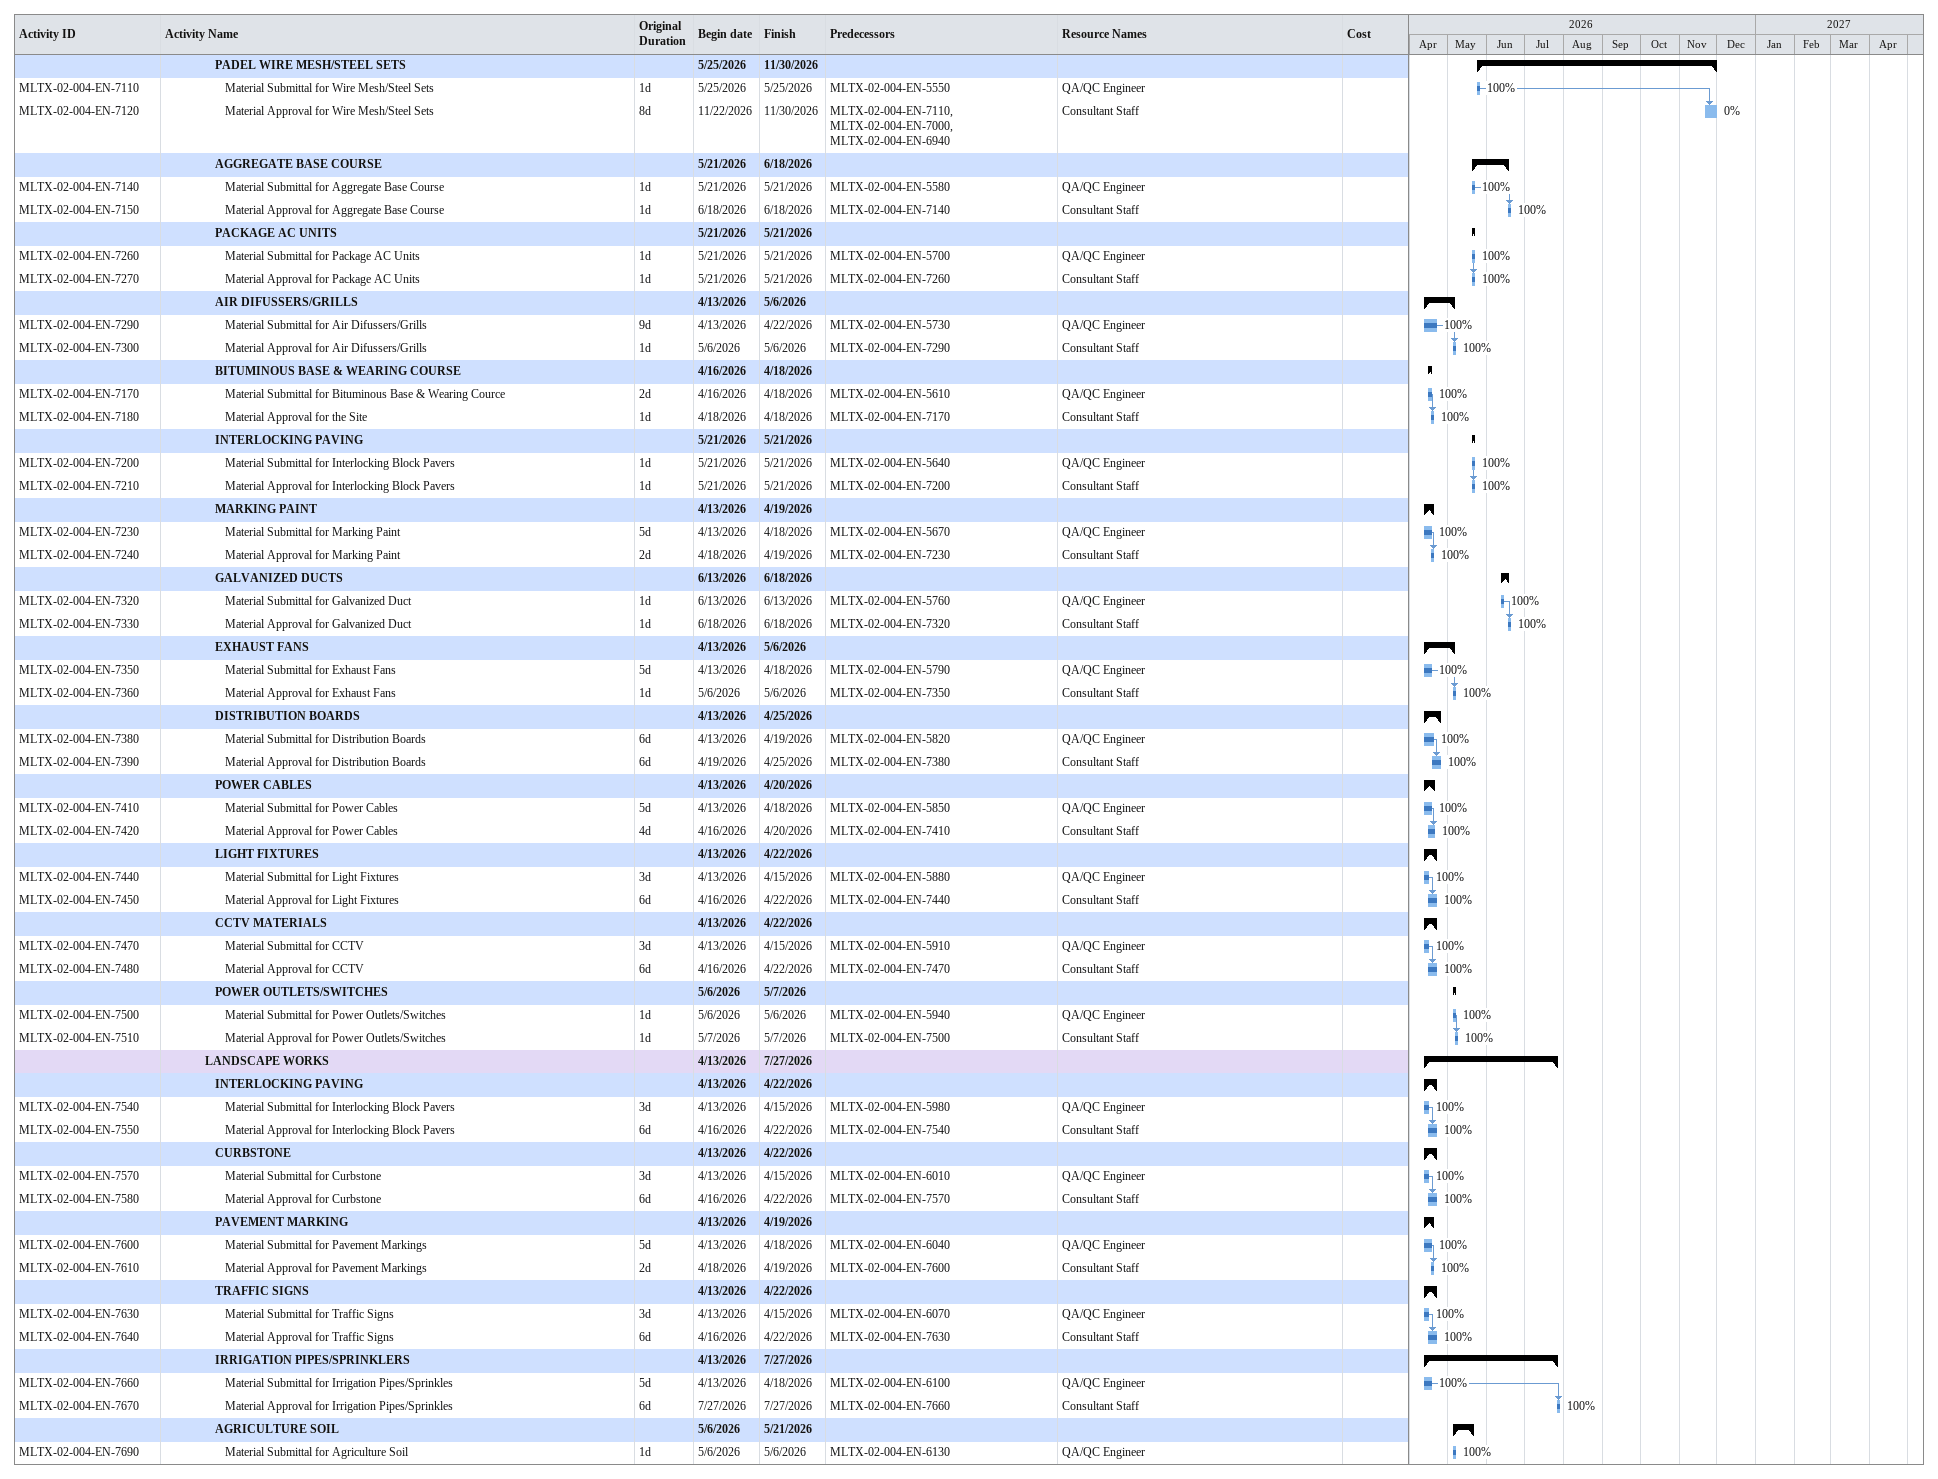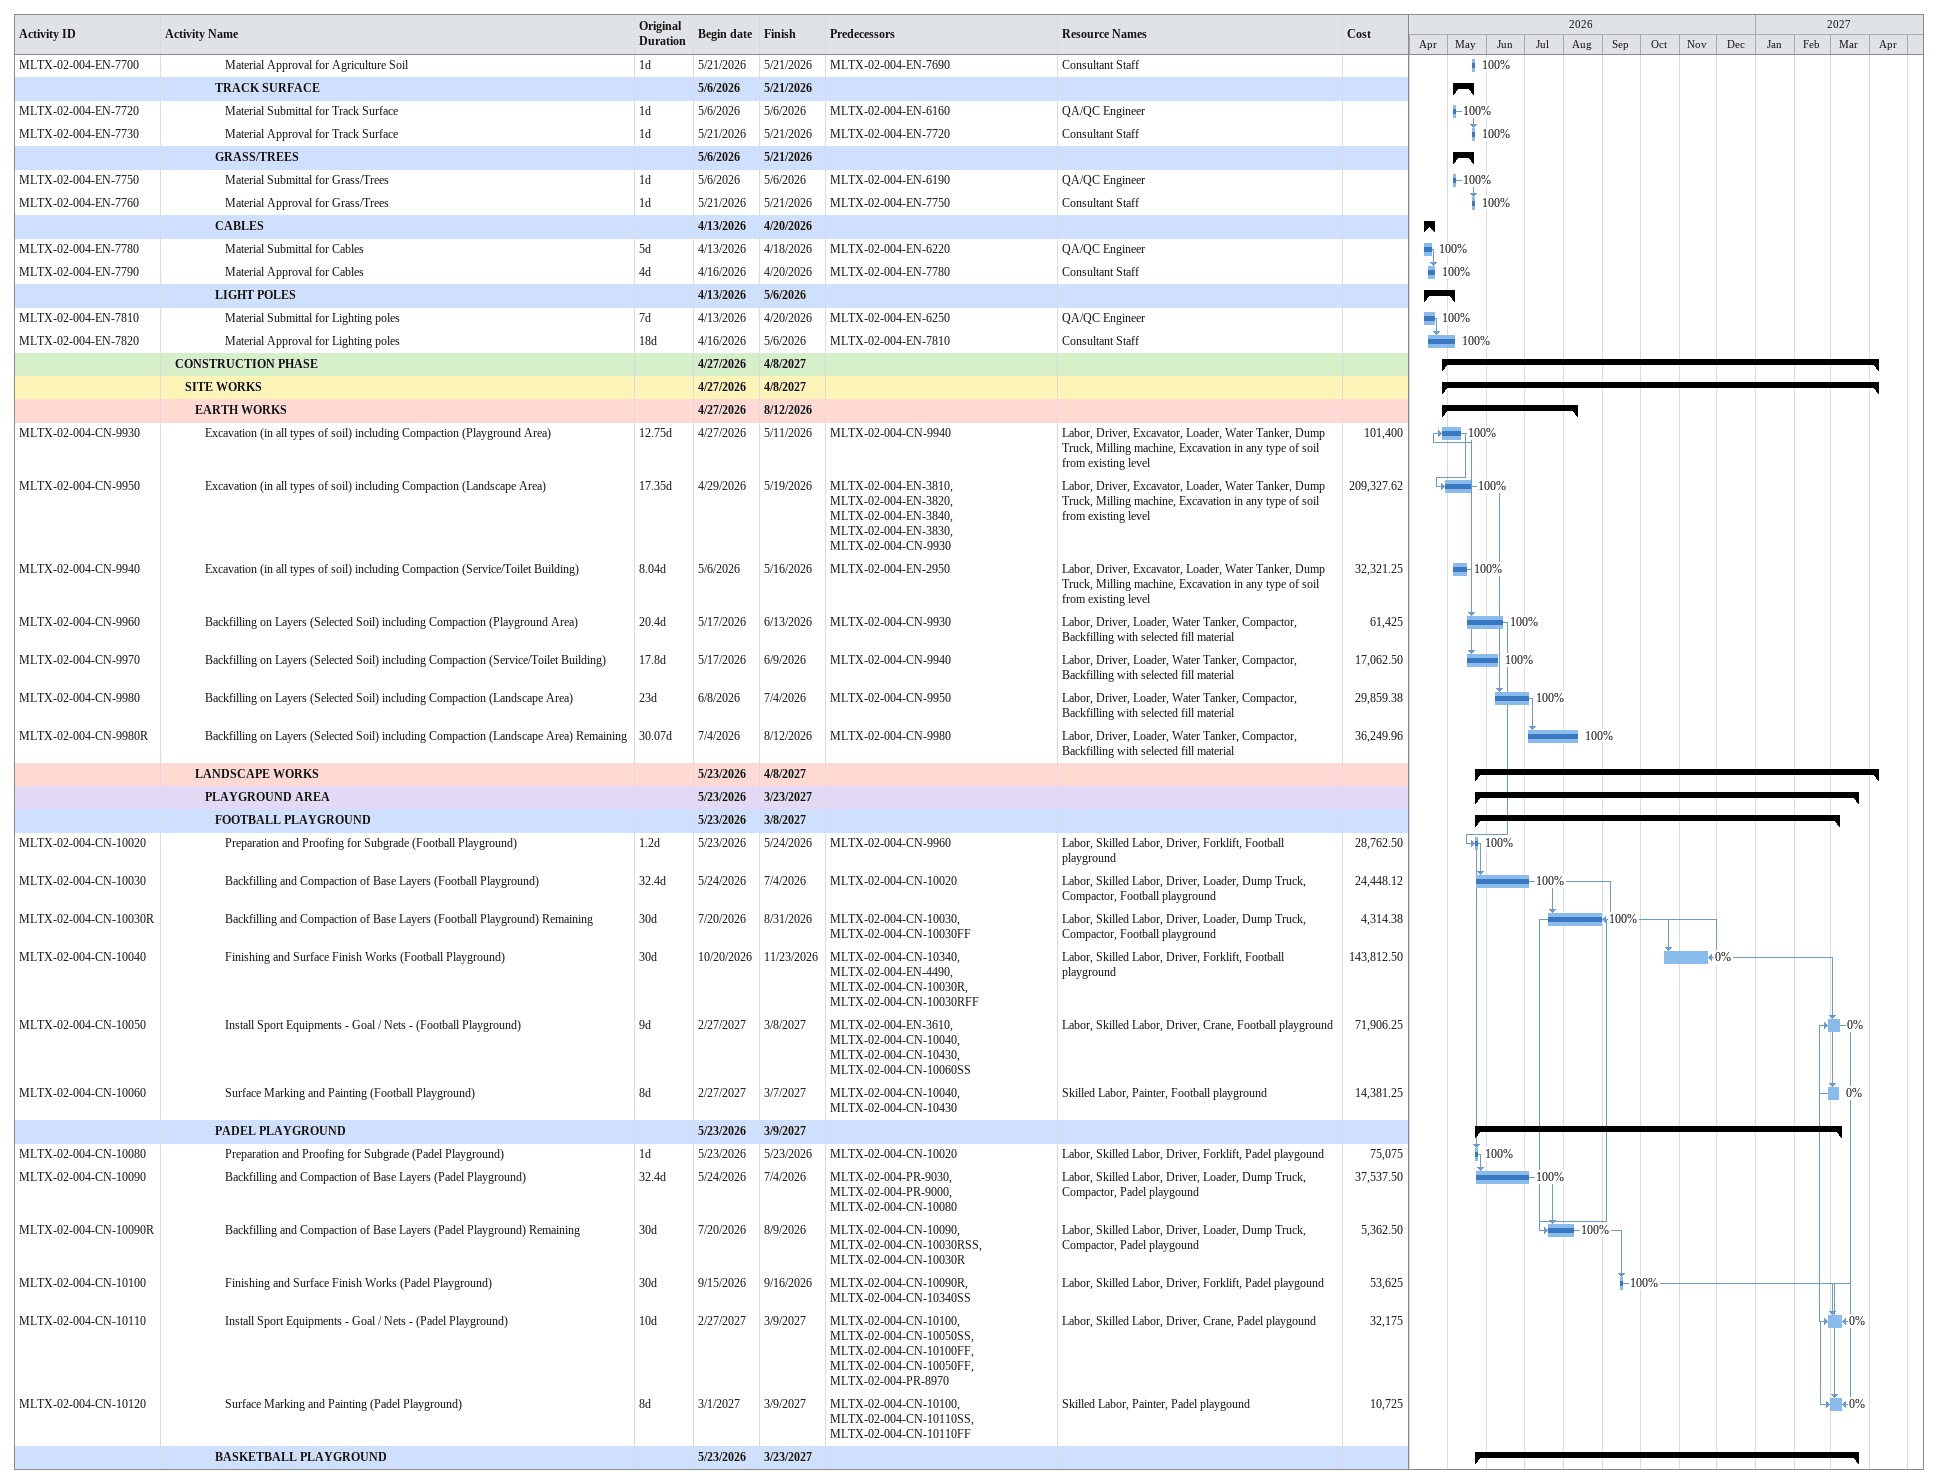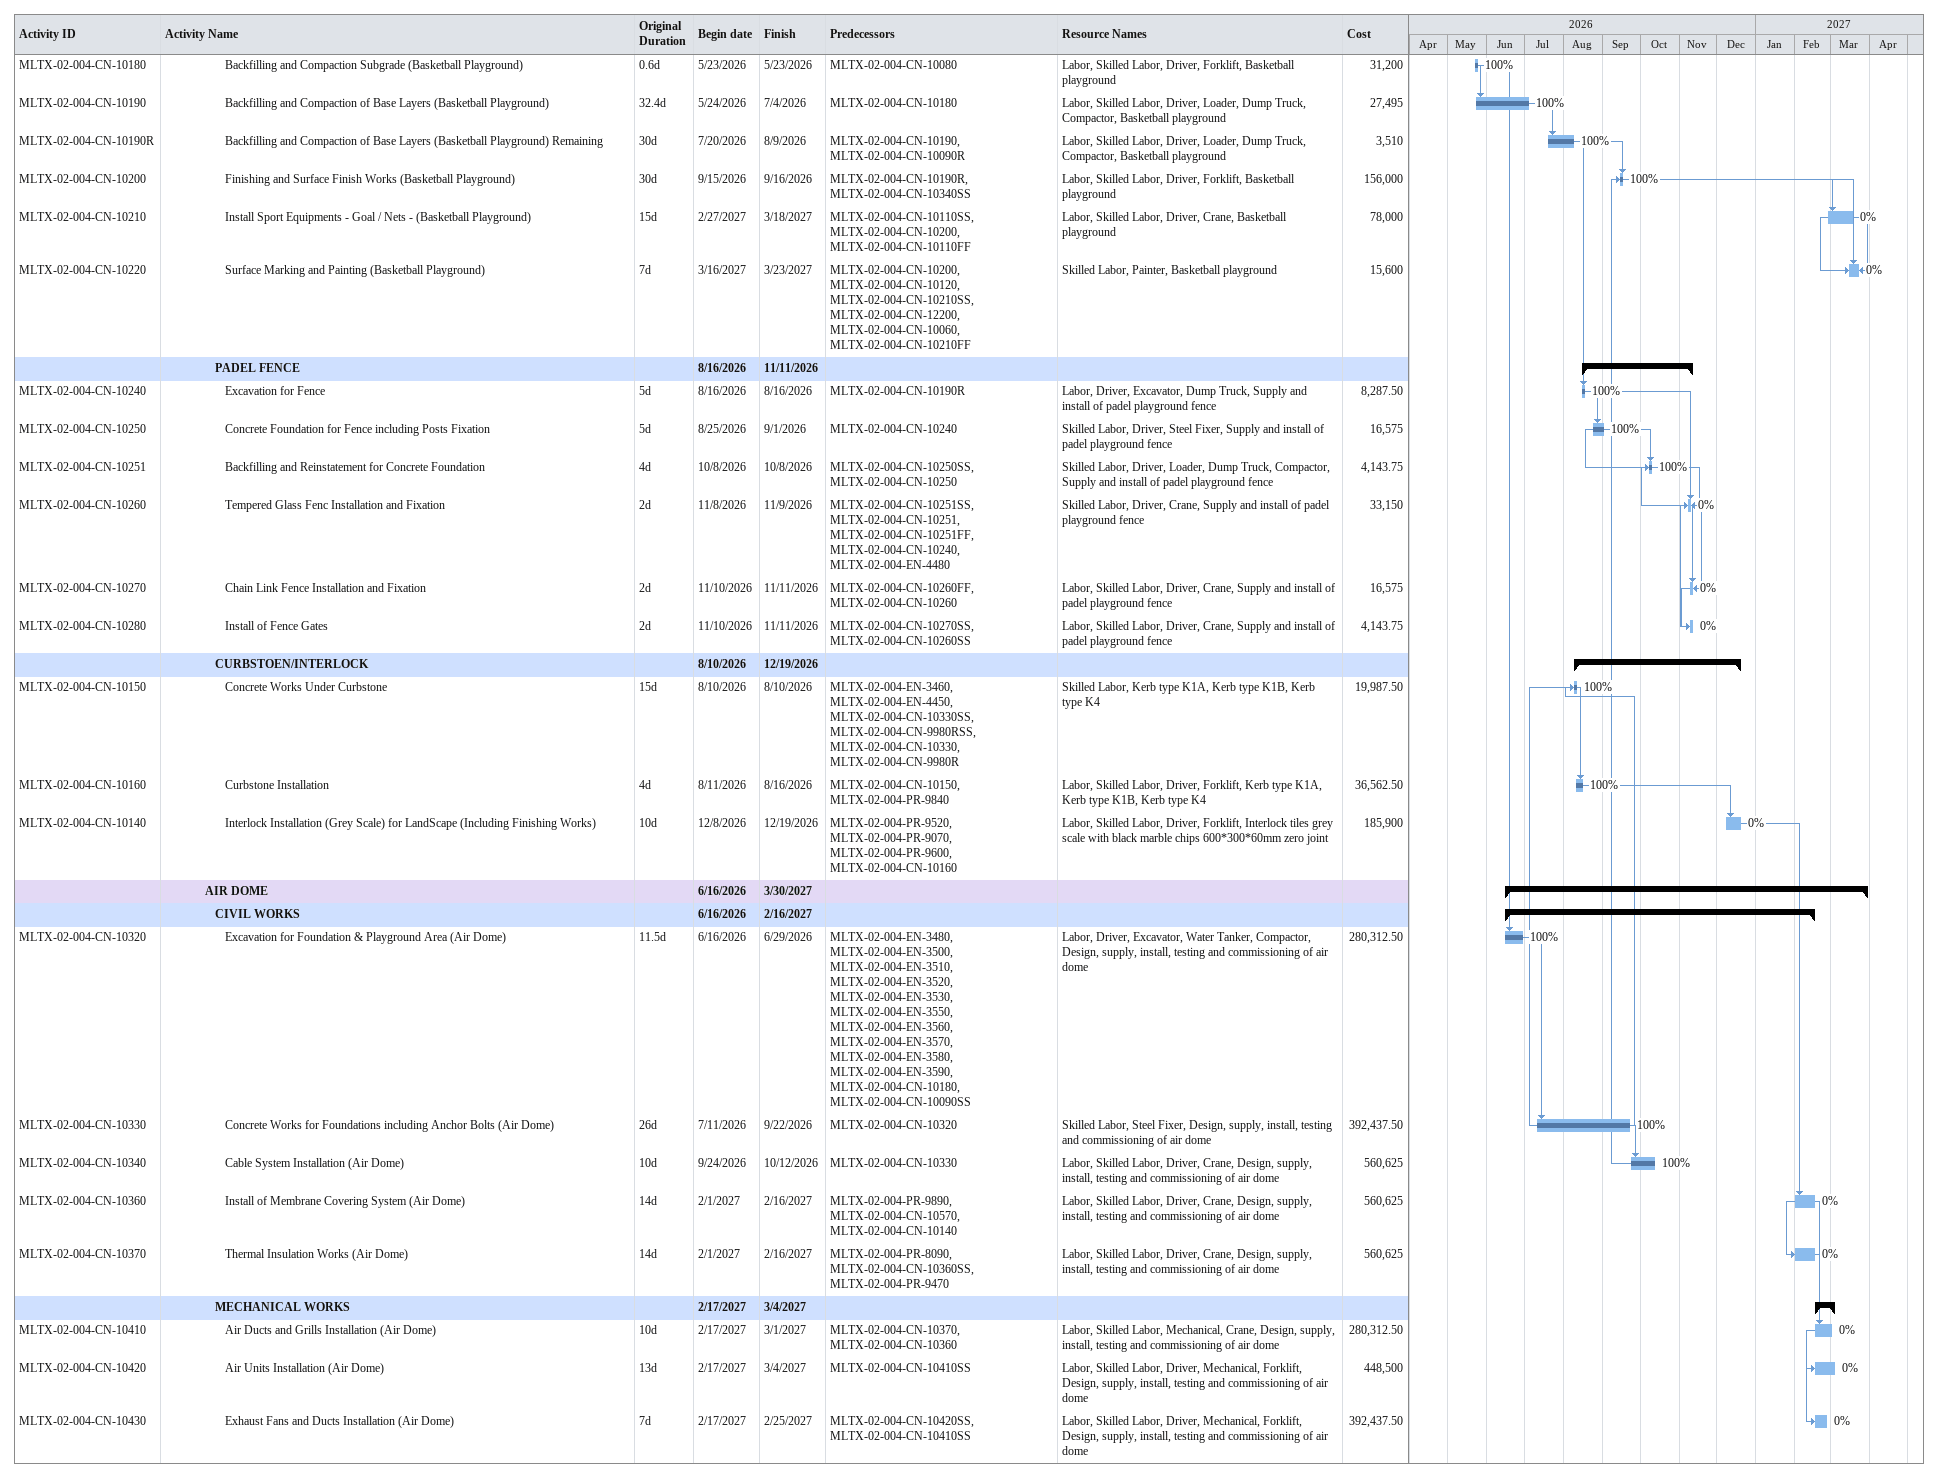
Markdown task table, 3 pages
| ID | Level | Task | Original duration | Start | Finish | Predecessors | Resources | % complete | Cost |
|---|---|---|---|---|---|---|---|---|---|
|  | 6 | **PADEL WIRE MESH/STEEL SETS** |  | 2026-05-25 | 2026-11-30 |  |  |  |  |
| MLTX-02-004-EN-7110 | 7 | Material Submittal for Wire Mesh/Steel Sets | 1d | 2026-05-25 | 2026-05-25 | MLTX-02-004-EN-5550 | QA/QC Engineer | 100 |  |
| MLTX-02-004-EN-7120 | 7 | Material Approval for Wire Mesh/Steel Sets | 8d | 2026-11-22 | 2026-11-30 | MLTX-02-004-EN-7110, MLTX-02-004-EN-7000, MLTX-02-004-EN-6940 | Consultant Staff | 0 |  |
|  | 6 | **AGGREGATE BASE COURSE** |  | 2026-05-21 | 2026-06-18 |  |  |  |  |
| MLTX-02-004-EN-7140 | 7 | Material Submittal for Aggregate Base Course | 1d | 2026-05-21 | 2026-05-21 | MLTX-02-004-EN-5580 | QA/QC Engineer | 100 |  |
| MLTX-02-004-EN-7150 | 7 | Material Approval for Aggregate Base Course | 1d | 2026-06-18 | 2026-06-18 | MLTX-02-004-EN-7140 | Consultant Staff | 100 |  |
|  | 6 | **PACKAGE AC UNITS** |  | 2026-05-21 | 2026-05-21 |  |  |  |  |
| MLTX-02-004-EN-7260 | 7 | Material Submittal for Package AC Units | 1d | 2026-05-21 | 2026-05-21 | MLTX-02-004-EN-5700 | QA/QC Engineer | 100 |  |
| MLTX-02-004-EN-7270 | 7 | Material Approval for Package AC Units | 1d | 2026-05-21 | 2026-05-21 | MLTX-02-004-EN-7260 | Consultant Staff | 100 |  |
|  | 6 | **AIR DIFUSSERS/GRILLS** |  | 2026-04-13 | 2026-05-06 |  |  |  |  |
| MLTX-02-004-EN-7290 | 7 | Material Submittal for Air Difussers/Grills | 9d | 2026-04-13 | 2026-04-22 | MLTX-02-004-EN-5730 | QA/QC Engineer | 100 |  |
| MLTX-02-004-EN-7300 | 7 | Material Approval for Air Difussers/Grills | 1d | 2026-05-06 | 2026-05-06 | MLTX-02-004-EN-7290 | Consultant Staff | 100 |  |
|  | 6 | **BITUMINOUS BASE & WEARING COURSE** |  | 2026-04-16 | 2026-04-18 |  |  |  |  |
| MLTX-02-004-EN-7170 | 7 | Material Submittal for Bituminous Base & Wearing Cource | 2d | 2026-04-16 | 2026-04-18 | MLTX-02-004-EN-5610 | QA/QC Engineer | 100 |  |
| MLTX-02-004-EN-7180 | 7 | Material Approval for the Site | 1d | 2026-04-18 | 2026-04-18 | MLTX-02-004-EN-7170 | Consultant Staff | 100 |  |
|  | 6 | **INTERLOCKING PAVING** |  | 2026-05-21 | 2026-05-21 |  |  |  |  |
| MLTX-02-004-EN-7200 | 7 | Material Submittal for Interlocking Block Pavers | 1d | 2026-05-21 | 2026-05-21 | MLTX-02-004-EN-5640 | QA/QC Engineer | 100 |  |
| MLTX-02-004-EN-7210 | 7 | Material Approval for Interlocking Block Pavers | 1d | 2026-05-21 | 2026-05-21 | MLTX-02-004-EN-7200 | Consultant Staff | 100 |  |
|  | 6 | **MARKING PAINT** |  | 2026-04-13 | 2026-04-19 |  |  |  |  |
| MLTX-02-004-EN-7230 | 7 | Material Submittal for Marking Paint | 5d | 2026-04-13 | 2026-04-18 | MLTX-02-004-EN-5670 | QA/QC Engineer | 100 |  |
| MLTX-02-004-EN-7240 | 7 | Material Approval for Marking Paint | 2d | 2026-04-18 | 2026-04-19 | MLTX-02-004-EN-7230 | Consultant Staff | 100 |  |
|  | 6 | **GALVANIZED DUCTS** |  | 2026-06-13 | 2026-06-18 |  |  |  |  |
| MLTX-02-004-EN-7320 | 7 | Material Submittal for Galvanized Duct | 1d | 2026-06-13 | 2026-06-13 | MLTX-02-004-EN-5760 | QA/QC Engineer | 100 |  |
| MLTX-02-004-EN-7330 | 7 | Material Approval for Galvanized Duct | 1d | 2026-06-18 | 2026-06-18 | MLTX-02-004-EN-7320 | Consultant Staff | 100 |  |
|  | 6 | **EXHAUST FANS** |  | 2026-04-13 | 2026-05-06 |  |  |  |  |
| MLTX-02-004-EN-7350 | 7 | Material Submittal for Exhaust Fans | 5d | 2026-04-13 | 2026-04-18 | MLTX-02-004-EN-5790 | QA/QC Engineer | 100 |  |
| MLTX-02-004-EN-7360 | 7 | Material Approval for Exhaust Fans | 1d | 2026-05-06 | 2026-05-06 | MLTX-02-004-EN-7350 | Consultant Staff | 100 |  |
|  | 6 | **DISTRIBUTION BOARDS** |  | 2026-04-13 | 2026-04-25 |  |  |  |  |
| MLTX-02-004-EN-7380 | 7 | Material Submittal for Distribution Boards | 6d | 2026-04-13 | 2026-04-19 | MLTX-02-004-EN-5820 | QA/QC Engineer | 100 |  |
| MLTX-02-004-EN-7390 | 7 | Material Approval for Distribution Boards | 6d | 2026-04-19 | 2026-04-25 | MLTX-02-004-EN-7380 | Consultant Staff | 100 |  |
|  | 6 | **POWER CABLES** |  | 2026-04-13 | 2026-04-20 |  |  |  |  |
| MLTX-02-004-EN-7410 | 7 | Material Submittal for Power Cables | 5d | 2026-04-13 | 2026-04-18 | MLTX-02-004-EN-5850 | QA/QC Engineer | 100 |  |
| MLTX-02-004-EN-7420 | 7 | Material Approval for Power Cables | 4d | 2026-04-16 | 2026-04-20 | MLTX-02-004-EN-7410 | Consultant Staff | 100 |  |
|  | 6 | **LIGHT FIXTURES** |  | 2026-04-13 | 2026-04-22 |  |  |  |  |
| MLTX-02-004-EN-7440 | 7 | Material Submittal for Light Fixtures | 3d | 2026-04-13 | 2026-04-15 | MLTX-02-004-EN-5880 | QA/QC Engineer | 100 |  |
| MLTX-02-004-EN-7450 | 7 | Material Approval for Light Fixtures | 6d | 2026-04-16 | 2026-04-22 | MLTX-02-004-EN-7440 | Consultant Staff | 100 |  |
|  | 6 | **CCTV MATERIALS** |  | 2026-04-13 | 2026-04-22 |  |  |  |  |
| MLTX-02-004-EN-7470 | 7 | Material Submittal for CCTV | 3d | 2026-04-13 | 2026-04-15 | MLTX-02-004-EN-5910 | QA/QC Engineer | 100 |  |
| MLTX-02-004-EN-7480 | 7 | Material Approval for CCTV | 6d | 2026-04-16 | 2026-04-22 | MLTX-02-004-EN-7470 | Consultant Staff | 100 |  |
|  | 6 | **POWER OUTLETS/SWITCHES** |  | 2026-05-06 | 2026-05-07 |  |  |  |  |
| MLTX-02-004-EN-7500 | 7 | Material Submittal for Power Outlets/Switches | 1d | 2026-05-06 | 2026-05-06 | MLTX-02-004-EN-5940 | QA/QC Engineer | 100 |  |
| MLTX-02-004-EN-7510 | 7 | Material Approval for Power Outlets/Switches | 1d | 2026-05-07 | 2026-05-07 | MLTX-02-004-EN-7500 | Consultant Staff | 100 |  |
|  | 5 | **LANDSCAPE WORKS** |  | 2026-04-13 | 2026-07-27 |  |  |  |  |
|  | 6 | **INTERLOCKING PAVING** |  | 2026-04-13 | 2026-04-22 |  |  |  |  |
| MLTX-02-004-EN-7540 | 7 | Material Submittal for Interlocking Block Pavers | 3d | 2026-04-13 | 2026-04-15 | MLTX-02-004-EN-5980 | QA/QC Engineer | 100 |  |
| MLTX-02-004-EN-7550 | 7 | Material Approval for Interlocking Block Pavers | 6d | 2026-04-16 | 2026-04-22 | MLTX-02-004-EN-7540 | Consultant Staff | 100 |  |
|  | 6 | **CURBSTONE** |  | 2026-04-13 | 2026-04-22 |  |  |  |  |
| MLTX-02-004-EN-7570 | 7 | Material Submittal for Curbstone | 3d | 2026-04-13 | 2026-04-15 | MLTX-02-004-EN-6010 | QA/QC Engineer | 100 |  |
| MLTX-02-004-EN-7580 | 7 | Material Approval for Curbstone | 6d | 2026-04-16 | 2026-04-22 | MLTX-02-004-EN-7570 | Consultant Staff | 100 |  |
|  | 6 | **PAVEMENT MARKING** |  | 2026-04-13 | 2026-04-19 |  |  |  |  |
| MLTX-02-004-EN-7600 | 7 | Material Submittal for Pavement Markings | 5d | 2026-04-13 | 2026-04-18 | MLTX-02-004-EN-6040 | QA/QC Engineer | 100 |  |
| MLTX-02-004-EN-7610 | 7 | Material Approval for Pavement Markings | 2d | 2026-04-18 | 2026-04-19 | MLTX-02-004-EN-7600 | Consultant Staff | 100 |  |
|  | 6 | **TRAFFIC SIGNS** |  | 2026-04-13 | 2026-04-22 |  |  |  |  |
| MLTX-02-004-EN-7630 | 7 | Material Submittal for Traffic Signs | 3d | 2026-04-13 | 2026-04-15 | MLTX-02-004-EN-6070 | QA/QC Engineer | 100 |  |
| MLTX-02-004-EN-7640 | 7 | Material Approval for Traffic Signs | 6d | 2026-04-16 | 2026-04-22 | MLTX-02-004-EN-7630 | Consultant Staff | 100 |  |
|  | 6 | **IRRIGATION PIPES/SPRINKLERS** |  | 2026-04-13 | 2026-07-27 |  |  |  |  |
| MLTX-02-004-EN-7660 | 7 | Material Submittal for Irrigation Pipes/Sprinkles | 5d | 2026-04-13 | 2026-04-18 | MLTX-02-004-EN-6100 | QA/QC Engineer | 100 |  |
| MLTX-02-004-EN-7670 | 7 | Material Approval for Irrigation Pipes/Sprinkles | 6d | 2026-07-27 | 2026-07-27 | MLTX-02-004-EN-7660 | Consultant Staff | 100 |  |
|  | 6 | **AGRICULTURE SOIL** |  | 2026-05-06 | 2026-05-21 |  |  |  |  |
| MLTX-02-004-EN-7690 | 7 | Material Submittal for Agriculture Soil | 1d | 2026-05-06 | 2026-05-06 | MLTX-02-004-EN-6130 | QA/QC Engineer | 100 |  |
| MLTX-02-004-EN-7700 | 7 | Material Approval for Agriculture Soil | 1d | 2026-05-21 | 2026-05-21 | MLTX-02-004-EN-7690 | Consultant Staff | 100 |  |
|  | 6 | **TRACK SURFACE** |  | 2026-05-06 | 2026-05-21 |  |  |  |  |
| MLTX-02-004-EN-7720 | 7 | Material Submittal for Track Surface | 1d | 2026-05-06 | 2026-05-06 | MLTX-02-004-EN-6160 | QA/QC Engineer | 100 |  |
| MLTX-02-004-EN-7730 | 7 | Material Approval for Track Surface | 1d | 2026-05-21 | 2026-05-21 | MLTX-02-004-EN-7720 | Consultant Staff | 100 |  |
|  | 6 | **GRASS/TREES** |  | 2026-05-06 | 2026-05-21 |  |  |  |  |
| MLTX-02-004-EN-7750 | 7 | Material Submittal for Grass/Trees | 1d | 2026-05-06 | 2026-05-06 | MLTX-02-004-EN-6190 | QA/QC Engineer | 100 |  |
| MLTX-02-004-EN-7760 | 7 | Material Approval for Grass/Trees | 1d | 2026-05-21 | 2026-05-21 | MLTX-02-004-EN-7750 | Consultant Staff | 100 |  |
|  | 6 | **CABLES** |  | 2026-04-13 | 2026-04-20 |  |  |  |  |
| MLTX-02-004-EN-7780 | 7 | Material Submittal for Cables | 5d | 2026-04-13 | 2026-04-18 | MLTX-02-004-EN-6220 | QA/QC Engineer | 100 |  |
| MLTX-02-004-EN-7790 | 7 | Material Approval for Cables | 4d | 2026-04-16 | 2026-04-20 | MLTX-02-004-EN-7780 | Consultant Staff | 100 |  |
|  | 6 | **LIGHT POLES** |  | 2026-04-13 | 2026-05-06 |  |  |  |  |
| MLTX-02-004-EN-7810 | 7 | Material Submittal for Lighting poles | 7d | 2026-04-13 | 2026-04-20 | MLTX-02-004-EN-6250 | QA/QC Engineer | 100 |  |
| MLTX-02-004-EN-7820 | 7 | Material Approval for Lighting poles | 18d | 2026-04-16 | 2026-05-06 | MLTX-02-004-EN-7810 | Consultant Staff | 100 |  |
|  | 2 | **CONSTRUCTION PHASE** |  | 2026-04-27 | 2027-04-08 |  |  |  |  |
|  | 3 | **SITE WORKS** |  | 2026-04-27 | 2027-04-08 |  |  |  |  |
|  | 4 | **EARTH WORKS** |  | 2026-04-27 | 2026-08-12 |  |  |  |  |
| MLTX-02-004-CN-9930 | 5 | Excavation (in all types of soil) including Compaction (Playground Area) | 12.75d | 2026-04-27 | 2026-05-11 | MLTX-02-004-CN-9940 | Labor, Driver, Excavator, Loader, Water Tanker, Dump Truck, Milling machine, Excavation in any type of soil from existing level | 100 | 101400 |
| MLTX-02-004-CN-9950 | 5 | Excavation (in all types of soil) including Compaction (Landscape Area) | 17.35d | 2026-04-29 | 2026-05-19 | MLTX-02-004-EN-3810, MLTX-02-004-EN-3820, MLTX-02-004-EN-3840, MLTX-02-004-EN-3830, MLTX-02-004-CN-9930 | Labor, Driver, Excavator, Loader, Water Tanker, Dump Truck, Milling machine, Excavation in any type of soil from existing level | 100 | 209327.62 |
| MLTX-02-004-CN-9940 | 5 | Excavation (in all types of soil) including Compaction (Service/Toilet Building) | 8.04d | 2026-05-06 | 2026-05-16 | MLTX-02-004-EN-2950 | Labor, Driver, Excavator, Loader, Water Tanker, Dump Truck, Milling machine, Excavation in any type of soil from existing level | 100 | 32321.25 |
| MLTX-02-004-CN-9960 | 5 | Backfilling on Layers (Selected Soil) including Compaction (Playground Area) | 20.4d | 2026-05-17 | 2026-06-13 | MLTX-02-004-CN-9930 | Labor, Driver, Loader, Water Tanker, Compactor, Backfilling with selected fill material | 100 | 61425 |
| MLTX-02-004-CN-9970 | 5 | Backfilling on Layers (Selected Soil) including Compaction (Service/Toilet Building) | 17.8d | 2026-05-17 | 2026-06-09 | MLTX-02-004-CN-9940 | Labor, Driver, Loader, Water Tanker, Compactor, Backfilling with selected fill material | 100 | 17062.50 |
| MLTX-02-004-CN-9980 | 5 | Backfilling on Layers (Selected Soil) including Compaction (Landscape Area) | 23d | 2026-06-08 | 2026-07-04 | MLTX-02-004-CN-9950 | Labor, Driver, Loader, Water Tanker, Compactor, Backfilling with selected fill material | 100 | 29859.38 |
| MLTX-02-004-CN-9980R | 5 | Backfilling on Layers (Selected Soil) including Compaction (Landscape Area) Remaining | 30.07d | 2026-07-04 | 2026-08-12 | MLTX-02-004-CN-9980 | Labor, Driver, Loader, Water Tanker, Compactor, Backfilling with selected fill material | 100 | 36249.96 |
|  | 4 | **LANDSCAPE WORKS** |  | 2026-05-23 | 2027-04-08 |  |  |  |  |
|  | 5 | **PLAYGROUND AREA** |  | 2026-05-23 | 2027-03-23 |  |  |  |  |
|  | 6 | **FOOTBALL PLAYGROUND** |  | 2026-05-23 | 2027-03-08 |  |  |  |  |
| MLTX-02-004-CN-10020 | 7 | Preparation and Proofing for Subgrade (Football Playground) | 1.2d | 2026-05-23 | 2026-05-24 | MLTX-02-004-CN-9960 | Labor, Skilled Labor, Driver, Forklift, Football playground | 100 | 28762.50 |
| MLTX-02-004-CN-10030 | 7 | Backfilling and Compaction of Base Layers (Football Playground) | 32.4d | 2026-05-24 | 2026-07-04 | MLTX-02-004-CN-10020 | Labor, Skilled Labor, Driver, Loader, Dump Truck, Compactor, Football playground | 100 | 24448.12 |
| MLTX-02-004-CN-10030R | 7 | Backfilling and Compaction of Base Layers (Football Playground) Remaining | 30d | 2026-07-20 | 2026-08-31 | MLTX-02-004-CN-10030, MLTX-02-004-CN-10030FF | Labor, Skilled Labor, Driver, Loader, Dump Truck, Compactor, Football playground | 100 | 4314.38 |
| MLTX-02-004-CN-10040 | 7 | Finishing and Surface Finish Works (Football Playground) | 30d | 2026-10-20 | 2026-11-23 | MLTX-02-004-CN-10340, MLTX-02-004-EN-4490, MLTX-02-004-CN-10030R, MLTX-02-004-CN-10030RFF | Labor, Skilled Labor, Driver, Forklift, Football playground | 0 | 143812.50 |
| MLTX-02-004-CN-10050 | 7 | Install Sport Equipments - Goal / Nets - (Football Playground) | 9d | 2027-02-27 | 2027-03-08 | MLTX-02-004-EN-3610, MLTX-02-004-CN-10040, MLTX-02-004-CN-10430, MLTX-02-004-CN-10060SS | Labor, Skilled Labor, Driver, Crane, Football playground | 0 | 71906.25 |
| MLTX-02-004-CN-10060 | 7 | Surface Marking and Painting (Football Playground) | 8d | 2027-02-27 | 2027-03-07 | MLTX-02-004-CN-10040, MLTX-02-004-CN-10430 | Skilled Labor, Painter, Football playground | 0 | 14381.25 |
|  | 6 | **PADEL PLAYGROUND** |  | 2026-05-23 | 2027-03-09 |  |  |  |  |
| MLTX-02-004-CN-10080 | 7 | Preparation and Proofing for Subgrade (Padel Playground) | 1d | 2026-05-23 | 2026-05-23 | MLTX-02-004-CN-10020 | Labor, Skilled Labor, Driver, Forklift, Padel playgound | 100 | 75075 |
| MLTX-02-004-CN-10090 | 7 | Backfilling and Compaction of Base Layers (Padel Playground) | 32.4d | 2026-05-24 | 2026-07-04 | MLTX-02-004-PR-9030, MLTX-02-004-PR-9000, MLTX-02-004-CN-10080 | Labor, Skilled Labor, Driver, Loader, Dump Truck, Compactor, Padel playgound | 100 | 37537.50 |
| MLTX-02-004-CN-10090R | 7 | Backfilling and Compaction of Base Layers (Padel Playground) Remaining | 30d | 2026-07-20 | 2026-08-09 | MLTX-02-004-CN-10090, MLTX-02-004-CN-10030RSS, MLTX-02-004-CN-10030R | Labor, Skilled Labor, Driver, Loader, Dump Truck, Compactor, Padel playgound | 100 | 5362.50 |
| MLTX-02-004-CN-10100 | 7 | Finishing and Surface Finish Works (Padel Playground) | 30d | 2026-09-15 | 2026-09-16 | MLTX-02-004-CN-10090R, MLTX-02-004-CN-10340SS | Labor, Skilled Labor, Driver, Forklift, Padel playgound | 100 | 53625 |
| MLTX-02-004-CN-10110 | 7 | Install Sport Equipments - Goal / Nets - (Padel Playground) | 10d | 2027-02-27 | 2027-03-09 | MLTX-02-004-CN-10100, MLTX-02-004-CN-10050SS, MLTX-02-004-CN-10100FF, MLTX-02-004-CN-10050FF, MLTX-02-004-PR-8970 | Labor, Skilled Labor, Driver, Crane, Padel playgound | 0 | 32175 |
| MLTX-02-004-CN-10120 | 7 | Surface Marking and Painting (Padel Playground) | 8d | 2027-03-01 | 2027-03-09 | MLTX-02-004-CN-10100, MLTX-02-004-CN-10110SS, MLTX-02-004-CN-10110FF | Skilled Labor, Painter, Padel playgound | 0 | 10725 |
|  | 6 | **BASKETBALL PLAYGROUND** |  | 2026-05-23 | 2027-03-23 |  |  |  |  |
| MLTX-02-004-CN-10180 | 7 | Backfilling and Compaction Subgrade (Basketball Playground) | 0.6d | 2026-05-23 | 2026-05-23 | MLTX-02-004-CN-10080 | Labor, Skilled Labor, Driver, Forklift, Basketball playground | 100 | 31200 |
| MLTX-02-004-CN-10190 | 7 | Backfilling and Compaction of Base Layers (Basketball Playground) | 32.4d | 2026-05-24 | 2026-07-04 | MLTX-02-004-CN-10180 | Labor, Skilled Labor, Driver, Loader, Dump Truck, Compactor, Basketball playground | 100 | 27495 |
| MLTX-02-004-CN-10190R | 7 | Backfilling and Compaction of Base Layers (Basketball Playground) Remaining | 30d | 2026-07-20 | 2026-08-09 | MLTX-02-004-CN-10190, MLTX-02-004-CN-10090R | Labor, Skilled Labor, Driver, Loader, Dump Truck, Compactor, Basketball playground | 100 | 3510 |
| MLTX-02-004-CN-10200 | 7 | Finishing and Surface Finish Works (Basketball Playground) | 30d | 2026-09-15 | 2026-09-16 | MLTX-02-004-CN-10190R, MLTX-02-004-CN-10340SS | Labor, Skilled Labor, Driver, Forklift, Basketball playground | 100 | 156000 |
| MLTX-02-004-CN-10210 | 7 | Install Sport Equipments - Goal / Nets - (Basketball Playground) | 15d | 2027-02-27 | 2027-03-18 | MLTX-02-004-CN-10110SS, MLTX-02-004-CN-10200, MLTX-02-004-CN-10110FF | Labor, Skilled Labor, Driver, Crane, Basketball playground | 0 | 78000 |
| MLTX-02-004-CN-10220 | 7 | Surface Marking and Painting (Basketball Playground) | 7d | 2027-03-16 | 2027-03-23 | MLTX-02-004-CN-10200, MLTX-02-004-CN-10120, MLTX-02-004-CN-10210SS, MLTX-02-004-CN-12200, MLTX-02-004-CN-10060, MLTX-02-004-CN-10210FF | Skilled Labor, Painter, Basketball playground | 0 | 15600 |
|  | 6 | **PADEL FENCE** |  | 2026-08-16 | 2026-11-11 |  |  |  |  |
| MLTX-02-004-CN-10240 | 7 | Excavation for Fence | 5d | 2026-08-16 | 2026-08-16 | MLTX-02-004-CN-10190R | Labor, Driver, Excavator, Dump Truck, Supply and install of padel playground fence | 100 | 8287.50 |
| MLTX-02-004-CN-10250 | 7 | Concrete Foundation for Fence including Posts Fixation | 5d | 2026-08-25 | 2026-09-01 | MLTX-02-004-CN-10240 | Skilled Labor, Driver, Steel Fixer, Supply and install of padel playground fence | 100 | 16575 |
| MLTX-02-004-CN-10251 | 7 | Backfilling and Reinstatement for Concrete Foundation | 4d | 2026-10-08 | 2026-10-08 | MLTX-02-004-CN-10250SS, MLTX-02-004-CN-10250 | Skilled Labor, Driver, Loader, Dump Truck, Compactor, Supply and install of padel playground fence | 100 | 4143.75 |
| MLTX-02-004-CN-10260 | 7 | Tempered Glass Fenc Installation and Fixation | 2d | 2026-11-08 | 2026-11-09 | MLTX-02-004-CN-10251SS, MLTX-02-004-CN-10251, MLTX-02-004-CN-10251FF, MLTX-02-004-CN-10240, MLTX-02-004-EN-4480 | Skilled Labor, Driver, Crane, Supply and install of padel playground fence | 0 | 33150 |
| MLTX-02-004-CN-10270 | 7 | Chain Link Fence Installation and Fixation | 2d | 2026-11-10 | 2026-11-11 | MLTX-02-004-CN-10260FF, MLTX-02-004-CN-10260 | Labor, Skilled Labor, Driver, Crane, Supply and install of padel playground fence | 0 | 16575 |
| MLTX-02-004-CN-10280 | 7 | Install of Fence Gates | 2d | 2026-11-10 | 2026-11-11 | MLTX-02-004-CN-10270SS, MLTX-02-004-CN-10260SS | Labor, Skilled Labor, Driver, Crane, Supply and install of padel playground fence | 0 | 4143.75 |
|  | 6 | **CURBSTOEN/INTERLOCK** |  | 2026-08-10 | 2026-12-19 |  |  |  |  |
| MLTX-02-004-CN-10150 | 7 | Concrete Works Under Curbstone | 15d | 2026-08-10 | 2026-08-10 | MLTX-02-004-EN-3460, MLTX-02-004-EN-4450, MLTX-02-004-CN-10330SS, MLTX-02-004-CN-9980RSS, MLTX-02-004-CN-10330, MLTX-02-004-CN-9980R | Skilled Labor, Kerb type K1A, Kerb type K1B, Kerb type K4 | 100 | 19987.50 |
| MLTX-02-004-CN-10160 | 7 | Curbstone Installation | 4d | 2026-08-11 | 2026-08-16 | MLTX-02-004-CN-10150, MLTX-02-004-PR-9840 | Labor, Skilled Labor, Driver, Forklift, Kerb type K1A, Kerb type K1B, Kerb type K4 | 100 | 36562.50 |
| MLTX-02-004-CN-10140 | 7 | Interlock Installation (Grey Scale) for LandScape (Including Finishing Works) | 10d | 2026-12-08 | 2026-12-19 | MLTX-02-004-PR-9520, MLTX-02-004-PR-9070, MLTX-02-004-PR-9600, MLTX-02-004-CN-10160 | Labor, Skilled Labor, Driver, Forklift, Interlock tiles grey scale with black marble chips 600*300*60mm zero joint | 0 | 185900 |
|  | 5 | **AIR DOME** |  | 2026-06-16 | 2027-03-30 |  |  |  |  |
|  | 6 | **CIVIL WORKS** |  | 2026-06-16 | 2027-02-16 |  |  |  |  |
| MLTX-02-004-CN-10320 | 7 | Excavation for Foundation & Playground Area (Air Dome) | 11.5d | 2026-06-16 | 2026-06-29 | MLTX-02-004-EN-3480, MLTX-02-004-EN-3500, MLTX-02-004-EN-3510, MLTX-02-004-EN-3520, MLTX-02-004-EN-3530, MLTX-02-004-EN-3550, MLTX-02-004-EN-3560, MLTX-02-004-EN-3570, MLTX-02-004-EN-3580, MLTX-02-004-EN-3590, MLTX-02-004-CN-10180, MLTX-02-004-CN-10090SS | Labor, Driver, Excavator, Water Tanker, Compactor, Design, supply, install, testing and commissioning of air dome | 100 | 280312.50 |
| MLTX-02-004-CN-10330 | 7 | Concrete Works for Foundations including Anchor Bolts (Air Dome) | 26d | 2026-07-11 | 2026-09-22 | MLTX-02-004-CN-10320 | Skilled Labor, Steel Fixer, Design, supply, install, testing and commissioning of air dome | 100 | 392437.50 |
| MLTX-02-004-CN-10340 | 7 | Cable System Installation (Air Dome) | 10d | 2026-09-24 | 2026-10-12 | MLTX-02-004-CN-10330 | Labor, Skilled Labor, Driver, Crane, Design, supply, install, testing and commissioning of air dome | 100 | 560625 |
| MLTX-02-004-CN-10360 | 7 | Install of Membrane Covering System (Air Dome) | 14d | 2027-02-01 | 2027-02-16 | MLTX-02-004-PR-9890, MLTX-02-004-CN-10570, MLTX-02-004-CN-10140 | Labor, Skilled Labor, Driver, Crane, Design, supply, install, testing and commissioning of air dome | 0 | 560625 |
| MLTX-02-004-CN-10370 | 7 | Thermal Insulation Works (Air Dome) | 14d | 2027-02-01 | 2027-02-16 | MLTX-02-004-PR-8090, MLTX-02-004-CN-10360SS, MLTX-02-004-PR-9470 | Labor, Skilled Labor, Driver, Crane, Design, supply, install, testing and commissioning of air dome | 0 | 560625 |
|  | 6 | **MECHANICAL WORKS** |  | 2027-02-17 | 2027-03-04 |  |  |  |  |
| MLTX-02-004-CN-10410 | 7 | Air Ducts and Grills Installation (Air Dome) | 10d | 2027-02-17 | 2027-03-01 | MLTX-02-004-CN-10370, MLTX-02-004-CN-10360 | Labor, Skilled Labor, Mechanical, Crane, Design, supply, install, testing and commissioning of air dome | 0 | 280312.50 |
| MLTX-02-004-CN-10420 | 7 | Air Units Installation (Air Dome) | 13d | 2027-02-17 | 2027-03-04 | MLTX-02-004-CN-10410SS | Labor, Skilled Labor, Driver, Mechanical, Forklift, Design, supply, install, testing and commissioning of air dome | 0 | 448500 |
| MLTX-02-004-CN-10430 | 7 | Exhaust Fans and Ducts Installation (Air Dome) | 7d | 2027-02-17 | 2027-02-25 | MLTX-02-004-CN-10420SS, MLTX-02-004-CN-10410SS | Labor, Skilled Labor, Driver, Mechanical, Forklift, Design, supply, install, testing and commissioning of air dome | 0 | 392437.50 |
